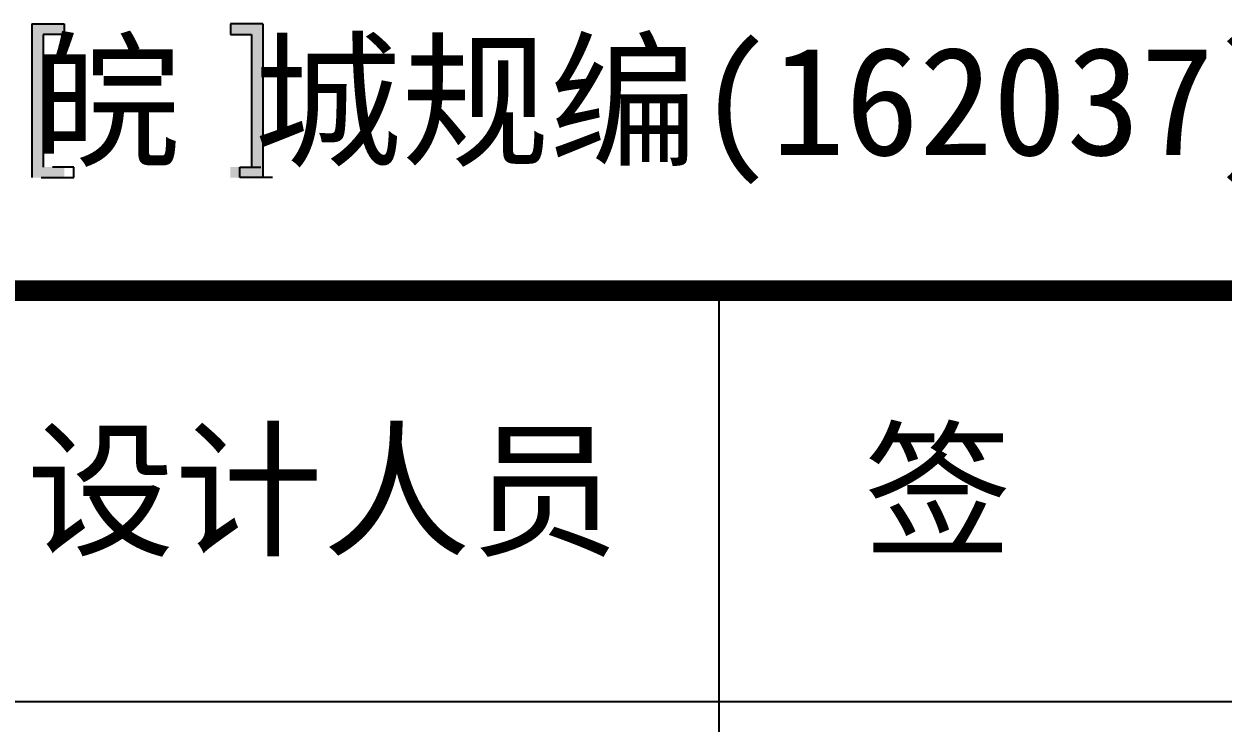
# Model space of a CAD drawing. Extents: x 1060579 to 1383165, y 581819 to 1037910.
# Drawn here: x 1347484 to 1352133, y 631740 to 634451 of the extents above; entities that cross this region are included whole.
import ezdxf

# ---------------------------------------------------------------- set-up
doc = ezdxf.new("R2010")
doc.units = 0
doc.header["$LTSCALE"] = 1000
doc.header["$MEASUREMENT"] = 0
doc.layers.add('图框', color=7, linetype='Continuous')
doc.styles.add('STYLE-黑体', font='simhei.ttf')
doc.styles.add('黑体', font='simhei.ttf')

# ---------------------------------------------------------------- blocks, each defined once
blk = doc.blocks.new('A$C31D40216')
at = {"layer": '图框'}
for points in [[(3592.5, 47804), (3669.5, 47804), (3669.5, 47842.4), (3634, 47842.4), (3551.1, 47842.4), (3551.1, 47283.8), (3634, 47283.8), (3669.5, 47283.8), (3669.5, 47322.2), (3592.5, 47322.2)], [(4350.1, 47322.2), (4273.1, 47322.2), (4273.1, 47283.8), (4308.6, 47283.8), (4391.5, 47283.8), (4391.5, 47842.4), (4308.6, 47842.4), (4273.1, 47842.4), (4273.1, 47804), (4350.1, 47804)]]:
    blk.add_hatch(color=4, dxfattribs=at).paths.add_polyline_path(points)
at = {"layer": '图框', "color": 4}
for p, q in [((3551.1, 47842.4), (3634, 47842.4)), ((3551.1, 47842.4), (3551.1, 47283.8)), ((3634, 47842.4), (3669.5, 47842.4)), ((3669.5, 47842.4), (3669.5, 47804)), ((4308.6, 47842.4), (4273.1, 47842.4)), ((4273.1, 47842.4), (4273.1, 47804)), ((4391.5, 47842.4), (4308.6, 47842.4)), ((4391.5, 47842.4), (4391.5, 47283.8)), ((3669.5, 47804), (3592.5, 47804)), ((3592.5, 47804), (3592.5, 47322.2)), ((4273.1, 47804), (4350.1, 47804)), ((4350.1, 47804), (4350.1, 47322.2)), ((3703.9, 47322.2), (3627, 47322.2)), ((3703.9, 47283.8), (3703.9, 47322.2)), ((4307.6, 47283.8), (4307.6, 47322.2)), ((4307.6, 47322.2), (4384.5, 47322.2)), ((3585.6, 47283.8), (3668.4, 47283.8)), ((3668.4, 47283.8), (3703.9, 47283.8)), ((4343.1, 47283.8), (4307.6, 47283.8)), ((4425.9, 47283.8), (4343.1, 47283.8))]:
    blk.add_line(p, q, dxfattribs=at)
at = {"layer": '图框', "color": 0}
blk.add_line((73.9, 45378.8), (9087.8, 45378.8), dxfattribs=at)
blk.add_line((73.9, 45378.8), (9087.8, 45378.8), dxfattribs=at)
at = {"layer": '图框', "color": 0, "const_width": 75}
blk.add_lwpolyline([(73.9, 46872.8), (9087.8, 46872.8), (9087.8, 31634), (73.9, 31634)], close=True, dxfattribs=at)
at = {"layer": '图框', "color": 0}
for points in [[(6049.9, 45378.8), (6049.9, 46872.8)], [(6049.9, 36713.6), (6049.9, 45378.8)]]:
    blk.add_lwpolyline(points, dxfattribs=at)
at = {"layer": '图框', "color": 4, "style": '黑体'}
blk.add_text('证书编号：皖 城规编(162037)', height=394.416, dxfattribs=at).set_placement((861.4, 47365.5))
at = {"layer": '图框', "color": 0, "style": 'STYLE-黑体'}
for s, p in [('设计人员', (3532.6, 45950.1)), ('签   字', (6576.3, 45950.1))]:
    blk.add_text(s, height=394.42, dxfattribs=at).set_placement(p)

msp = doc.modelspace()

# ---------------------------------------------------------------- block references
at = {"xscale": 1.066666666666667, "yscale": 1.066666666666667, "zscale": 1.066666666666667}
msp.add_blockref('A$C31D40216', (1343726, 583418.7), dxfattribs=at)

doc.saveas('drawing.dxf')
